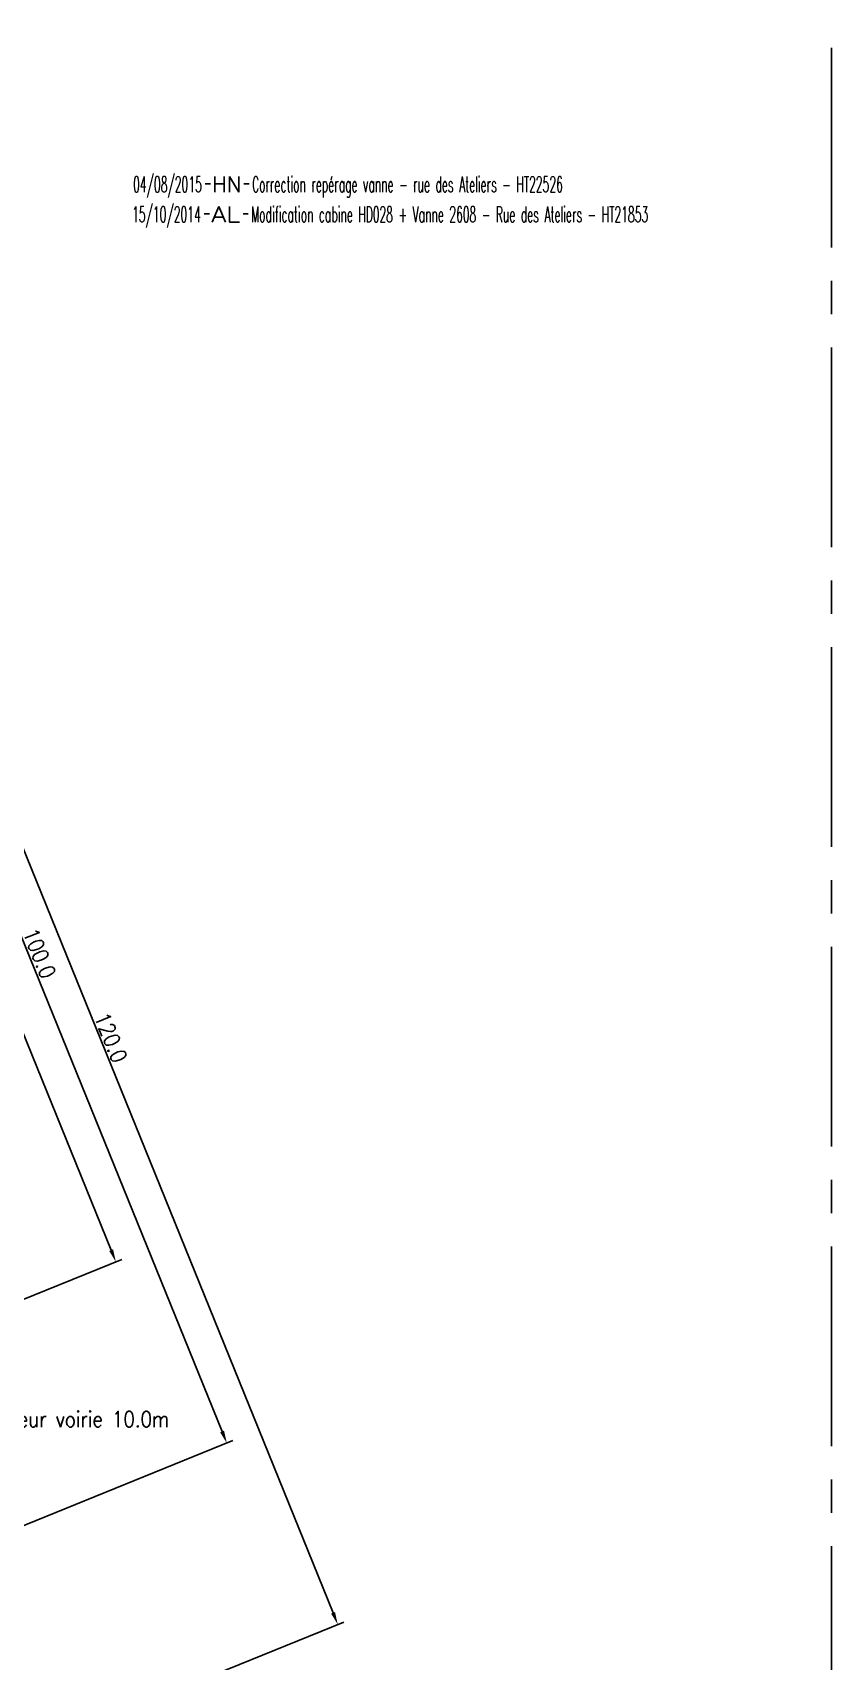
# Model space of a CAD drawing. Header units: millimetres. Extents: x 126999 to 128000, y 154000 to 155000.
# Drawn here: x 127923.8 to 128000, y 154093.8 to 154249.1 of the extents above; entities that cross this region are included whole.
import ezdxf
from ezdxf.enums import TextEntityAlignment as Align

# ---------------------------------------------------------------- set-up
doc = ezdxf.new("R2010")
doc.units = ezdxf.units.MM
doc.header["$PDMODE"] = 34
doc.linetypes.add('CENTER2', pattern=[28.575, 19.05, -3.175, 3.175, -3.175])
doc.layers.get('0').update_dxf_attribs({"linetype": 'CONTINUOUS'})
doc.layers.get('DEFPOINTS').update_dxf_attribs({"linetype": 'CONTINUOUS'})
doc.layers.add('G_120', color=4, linetype='CONTINUOUS')
doc.layers.add('G_910', color=7, linetype='CONTINUOUS')
doc.layers.add('G_990', color=7, linetype='CONTINUOUS', plot=False)
doc.styles.get("Standard").update_dxf_attribs({"font": 'romans.shx', "width": 0.85})
doc.dimstyles.get("Standard").update_dxf_attribs({"dimtxt": 1.5, "dimasz": 1.2, "dimexe": 0.625, "dimexo": 0.625, "dimgap": 0.25, "dimtad": 1, "dimdec": 1, "dimzin": 0, "dimdsep": 46, "dimtxsty": 'Standard', "dimcen": -0.5, "dimadec": 0, "dimazin": 0, "dimtfac": 1, "dimtdec": 1, "dimtmove": 0, "dimatfit": 3, "dimfxl": 1, "dimtolj": 1, "dimtzin": 0, "dimarcsym": 0})

# ---------------------------------------------------------------- blocks, each defined once
blk = doc.blocks.new('*D75')
at = {"layer": 'DEFPOINTS', "color": 0, "linetype": 'Continuous', "transparency": 16777216}
for p in [(127901.68, 154206.01), (127867.25, 154192.04), (127909.76, 154122.95)]:
    blk.add_point(p, dxfattribs=at)
at = {"layer": 'G_120', "color": 0, "linetype": 'Continuous', "lineweight": -2, "transparency": 16777216}
for p, q in [((127867.83, 154192.27), (127902.26, 154206.24)), ((127931.31, 154132.99), (127902.13, 154204.9)), ((127910.34, 154123.19), (127932.34, 154132.12))]:
    blk.add_line(p, q, dxfattribs=at)
at = {"layer": 'G_120', "color": 0, "linetype": 'Continuous', "transparency": 16777216}
for points in [[(127902.31, 154204.97), (127901.94, 154204.82), (127901.68, 154206.01)], [(127931.5, 154133.07), (127931.13, 154132.92), (127931.76, 154131.88)]]:
    blk.add_solid(points, dxfattribs=at)
at = {"layer": 'G_120', "color": 0, "linetype": 'Continuous', "transparency": 16777216, "insert": (127917.65, 154169.32), "char_height": 1.5, "attachment_point": 5, "rotation": 292.0911}
blk.add_mtext('\\A1;80.0', dxfattribs=at)
blk = doc.blocks.new('*D76')
at = {"layer": 'DEFPOINTS', "color": 0, "linetype": 'Continuous', "transparency": 16777216}
for p in [(127904.73, 154207.25), (127867.25, 154192.04), (127917.28, 154104.42)]:
    blk.add_point(p, dxfattribs=at)
at = {"layer": 'G_120', "color": 0, "linetype": 'Continuous', "lineweight": -2, "transparency": 16777216}
for p, q in [((127867.83, 154192.27), (127905.31, 154207.48)), ((127941.89, 154115.7), (127905.19, 154206.14)), ((127917.86, 154104.65), (127942.92, 154114.83))]:
    blk.add_line(p, q, dxfattribs=at)
at = {"layer": 'G_120', "color": 0, "linetype": 'Continuous', "transparency": 16777216}
for points in [[(127905.37, 154206.21), (127905, 154206.06), (127904.73, 154207.25)], [(127942.08, 154115.78), (127941.71, 154115.63), (127942.34, 154114.59)]]:
    blk.add_solid(points, dxfattribs=at)
at = {"layer": 'G_120', "color": 0, "linetype": 'Continuous', "transparency": 16777216, "insert": (127924.47, 154161.3), "char_height": 1.5, "attachment_point": 5, "rotation": 292.0911}
blk.add_mtext('\\A1;100.0', dxfattribs=at)
blk = doc.blocks.new('*D77')
at = {"layer": 'DEFPOINTS', "color": 0, "linetype": 'Continuous', "transparency": 16777216}
for p in [(127907.79, 154208.49), (127867.25, 154192.04), (127925.03, 154085.98)]:
    blk.add_point(p, dxfattribs=at)
at = {"layer": 'G_120', "color": 0, "linetype": 'Continuous', "lineweight": -2, "transparency": 16777216}
for p, q in [((127867.83, 154192.27), (127908.37, 154208.73)), ((127952.47, 154098.41), (127908.24, 154207.38)), ((127925.6, 154086.21), (127953.5, 154097.53))]:
    blk.add_line(p, q, dxfattribs=at)
at = {"layer": 'G_120', "color": 0, "linetype": 'Continuous', "transparency": 16777216}
for points in [[(127908.43, 154207.45), (127908.06, 154207.3), (127907.79, 154208.49)], [(127952.66, 154098.49), (127952.29, 154098.34), (127952.92, 154097.3)]]:
    blk.add_solid(points, dxfattribs=at)
at = {"layer": 'G_120', "color": 0, "linetype": 'Continuous', "transparency": 16777216, "insert": (127931.28, 154153.27), "char_height": 1.5, "attachment_point": 5, "rotation": 292.0911}
blk.add_mtext('\\A1;120.0', dxfattribs=at)
blk = doc.blocks.new('GIS_MODF')
at = {"color": 0, "linetype": 'Continuous', "flags": 128}
for points in [[(-2.18, -0.01), (-1.68, -0.01)], [(1.52, -0.01), (2.02, -0.01)]]:
    blk.add_lwpolyline(points, dxfattribs=at)
at = {"color": 0, "linetype": 'Continuous', "width": 0.5}
blk.add_attdef('DATE', text='', height=1.5, dxfattribs=at).set_placement((-2.5, -0.8), align=Align.RIGHT)
at = {"color": 0, "linetype": 'Continuous', "width": 1.771291}
blk.add_attdef('USER', text='', height=1.5, dxfattribs=at).set_placement((-1.51, -0.8), (1.28, -0.8), align=Align.FIT)
at = {"color": 0, "linetype": 'Continuous', "width": 0.5}
blk.add_attdef('DESC', (2.29, -0.8), '', height=1.5, dxfattribs=at)

msp = doc.modelspace()

# ---------------------------------------------------------------- linework, layer by layer
at = {"layer": 'G_990', "linetype": 'CENTER2'}
msp.add_lwpolyline([(127000, 154302.45), (127300.37, 154503.88), (127565.93, 154543.05), (127717.28, 154462.14), (127893.42, 154000), (128000, 154000), (128000, 155000), (127000, 155000), (127000, 154302.45)], dxfattribs=at)

# ---------------------------------------------------------------- block references
at = {"layer": 'G_910'}
ref = msp.add_blockref('GIS_MODF', (127942.46, 154234.69), dxfattribs=at)
ref.add_attrib('DATE', '04/08/2015', dxfattribs={"layer": '0', "color": 0, "linetype": 'Continuous', "height": 1.5, "width": 0.5}).set_placement((127939.96, 154233.89), align=Align.RIGHT)
ref.add_attrib('USER', 'HN', dxfattribs={"layer": '0', "color": 0, "linetype": 'Continuous', "height": 1.5, "width": 0.97421}).set_placement((127940.95, 154233.89), (127943.74, 154233.89), align=Align.FIT)
ref.add_attrib('DESC', 'Correction repérage vanne - rue des Ateliers - HT22526', (127944.75, 154233.89), dxfattribs={"layer": '0', "color": 0, "linetype": 'Continuous', "height": 1.5, "width": 0.5})
ref = msp.add_blockref('GIS_MODF', (127942.37, 154231.82), dxfattribs=at)
ref.add_attrib('DATE', '15/10/2014', dxfattribs={"layer": '0', "color": 0, "linetype": 'Continuous', "height": 1.5, "width": 0.5}).set_placement((127939.86, 154231.02), align=Align.RIGHT)
ref.add_attrib('USER', 'AL', dxfattribs={"layer": '0', "color": 0, "linetype": 'Continuous', "height": 1.5, "width": 1.14613}).set_placement((127940.86, 154231.02), (127943.64, 154231.02), align=Align.FIT)
ref.add_attrib('DESC', 'Modification cabine HD028 + Vanne 2608 - Rue des Ateliers - HT21853', (127944.66, 154231.02), dxfattribs={"layer": '0', "color": 0, "linetype": 'Continuous', "height": 1.5, "width": 0.5})

# ---------------------------------------------------------------- texts
at = {"layer": 'G_120', "linetype": 'Continuous', "insert": (127918.71, 154117.63), "char_height": 1.5, "attachment_point": 1}
msp.add_mtext('\\A1;Largeur voirie 10.0m', dxfattribs=at)

# ---------------------------------------------------------------- dimensions: what is measured, and where the dimension line sits
at = {"layer": 'G_120', "linetype": 'Continuous'}
for base, p1, picture, middle in [((127907.79, 154208.49), (127925.03, 154085.98), '*D77', (127930.36, 154152.9)), ((127904.73, 154207.25), (127917.28, 154104.42), '*D76', (127923.54, 154160.92)), ((127901.68, 154206.01), (127909.76, 154122.95), '*D75', (127916.72, 154168.94))]:
    dim = msp.add_linear_dim(base=base, p1=p1, p2=(127867.25, 154192.04), angle=112.0911, dimstyle='Standard', dxfattribs=at)
    dim.commit()
    dim.dimension.update_dxf_attribs({"geometry": picture, "text_midpoint": middle, "dimtype": 160})

doc.saveas('drawing.dxf')
